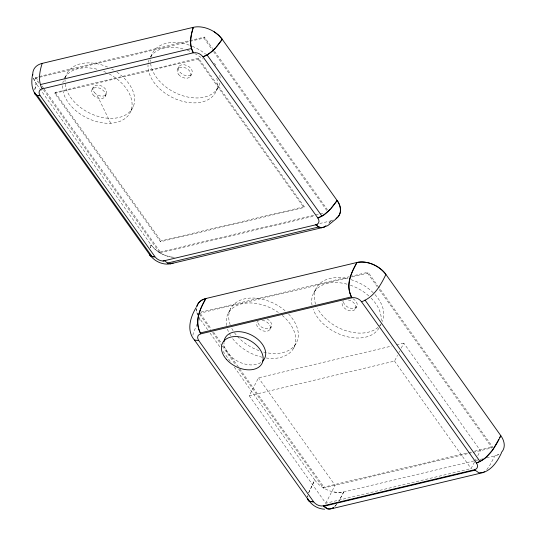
<?xml version="1.0" encoding="UTF-8"?>
<svg xmlns="http://www.w3.org/2000/svg" width="536" height="536" viewBox="0 0 536 536"><rect width="100%" height="100%" fill="white"/><g stroke="black" fill="none" stroke-linecap="round" stroke-linejoin="round"><path stroke-width="0.4" stroke-dasharray="2.68 2.01" d="M196.638 308.602L196.484 310.203L197.516 314.505M192.947 335.201L193.228 333.117L197 324.367M307.731 497.1L307.919 495.72M307.55 497.019L307.758 495.7M34.8 89.525L36.207 83.676A22.244 14.794 27.4 0 1 33.219 77.499M34.82 89.391L36.207 83.676L33.487 77.928M150.274 247.9L150.536 246.908M150.308 247.786L151.092 244.892L36.207 83.676M150.81 245.903L151.092 244.892A22.244 14.8 27.4 0 0 172.853 257.253M308.703 492.785L314.773 480.035L234.306 367.12M308.649 492.718L314.773 480.035A22.237 14.794 27.4 0 0 343.703 491.994L475.345 460.585M342.732 493.931L343.703 491.994L338.799 492.524L333.446 491.914M343.703 491.994L338.96 500.892M38.706 83.04L35.316 78.283L35.832 77.298L38.27 76.715M54.752 93.277L55.181 92.44L198.481 58.25L304.267 206.702L303.832 207.532L160.539 241.729L54.752 93.277L198.045 59.081L198.481 58.25M64.146 79.073L66.323 74.866M92.045 89.552L93.318 87.093M105.069 96.614L106.342 94.162M150.381 57.265L151.842 54.458M130.791 111.307L133.337 106.389M177.557 69.144L178.83 66.692M190.059 41.359L203.901 38.056L204.41 37.071L212.645 48.622M190.582 76.213L191.861 73.754A7.41 4.931 27.4 0 0 184.257 64.756A7.41 4.931 27.4 0 0 179.929 72.126A7.41 4.931 27.4 0 0 191.841 73.787M216.303 90.899L218.849 85.988M160.539 241.729L160.968 240.892L304.267 206.702M43.55 89.834L159.775 252.932L160.284 251.947L323.979 212.886M228.39 313.031L230.942 308.113M270.03 329.305L271.303 326.846M474.461 462.106L471.117 468.565L325.781 503.244L249.193 395.769L258.493 377.833L391.642 346.062M313.908 292.623L316.454 287.711M293.54 348.346L296.086 343.435M352.105 276.898L367.582 273.206L368.091 272.228L377.773 285.815M355.542 308.904L356.815 306.445M380.145 325.834L381.599 323.027M238.708 369.163L323.456 488.082L323.965 487.103L467.298 452.9M249.193 395.769L394.523 361.09L397.498 355.348M398.985 352.48L399.729 351.047M401.216 348.179L403.822 343.154L480.41 450.629L477.81 455.654M325.781 503.244L335.08 485.308L258.493 377.833M474.836 461.389L476.323 458.521M473.1 452.371L492.035 447.855L492.544 446.87L378.262 286.499M341.754 495.847L338.786 501.24M199.164 320.213L199.895 318.82L199.097 317.386M336.467 504.523L333.841 507.163M486.768 469.643L489.73 465.496L494.849 455.928L498.969 454.3M336.729 504.329L334.598 506.795M333.225 219.968L331.161 220.785L328.93 223.21M329.024 223.117L331.161 220.785A22.237 14.794 27.4 0 0 332.434 220.43M39.088 76.521L204.41 37.071M35.316 78.283L189.242 41.553M159.775 252.932L314.511 216.008M319.784 223.499L331.161 220.785M201.134 312.066L349.358 276.697M350.175 276.502L368.091 272.228M198.997 313.439L348.849 277.682M396.513 344.896L403.822 343.154M468.116 452.706L471.372 451.928M474.628 451.151L492.544 446.87M323.456 488.082L468.23 453.536M469.047 453.342L472.491 452.518M476.156 460.391L479.405 459.613M480.216 459.419L482.655 458.836M486.722 457.871L494.849 455.928A22.244 14.8 27.4 0 0 498.44 454.602M174.347 257.287C165.269 256.831 156.599 252.088 151.092 244.892M214.581 51.342L327.416 209.683M203.901 38.056L213.1 50.967M213.589 51.644L327.871 212.022M367.582 273.206L377.264 286.8M379.2 289.52L492.035 447.855M198.045 59.081L303.832 207.532M394.523 361.09L471.117 468.565M55.181 92.44L160.968 240.892M35.832 77.298L38.733 81.378M42.123 86.135L43.577 88.172M44.059 88.855L160.284 251.947M200.477 313.815L211.13 328.762M213.549 332.159L221.301 343.033M223.237 345.753L239.217 368.178M239.699 368.855L323.965 487.103M199.486 314.116L210.621 329.747M212.558 332.461L221.757 345.378M222.246 346.055L235.8 365.083M207.646 329.707L199.895 318.82A22.217 14.78 27.4 0 1 199.084 317.607M210.072 333.111L220.249 347.395M223.157 351.475L230.433 361.679M97.284 95.542L110.664 123.233M260.771 362.591A22.237 14.794 27.4 0 1 237.756 361.284A22.237 14.794 27.4 0 1 223.948 343.08M109.183 73.948A37.064 24.656 27.4 0 1 130.938 110.925A37.064 24.656 27.4 0 1 91.522 119.943A37.064 24.656 27.4 0 1 62.578 84.608M62.859 82.779A37.064 24.656 27.4 0 1 63.328 81.01M64.802 77.727A37.064 24.656 27.4 0 1 98.624 69.653M103.676 71.382A37.064 24.656 27.4 0 1 106.155 72.447M116.928 72.172A37.064 24.656 27.4 0 1 118.443 117.619A37.064 24.656 27.4 0 1 65.111 83.529M65.023 81.586A37.064 24.656 27.4 0 1 65.124 79.697M65.405 77.861A37.064 24.656 27.4 0 1 108.084 67.255M111.736 69.03A37.064 24.656 27.4 0 1 113.505 70.015M216.785 78.256A37.064 24.656 27.4 0 1 185.69 102.048A37.064 24.656 27.4 0 1 148.036 64.829M148.371 62.37A37.064 24.656 27.4 0 1 149.249 59.476M150.623 56.809A37.064 24.656 27.4 0 1 183.5 49.071M187.305 50.27A37.064 24.656 27.4 0 1 191.667 52.039M194.702 53.54A37.064 24.656 27.4 0 1 203.104 59.061M219.767 82.986A37.064 24.656 27.4 0 1 181.892 95.455A37.064 24.656 27.4 0 1 150.583 59.918M151.052 56.863A37.064 24.656 27.4 0 1 189.221 45.131M192.357 46.317A37.064 24.656 27.4 0 1 205.65 54.149M214.407 63.288A37.064 24.656 27.4 0 1 215.727 65.265M219.787 75.348A37.064 24.656 27.4 0 1 220.142 78.624M378.965 328.099A37.064 24.656 27.4 0 1 345.137 336.173A37.064 24.656 27.4 0 1 313.131 309.185M312.032 305.158A37.064 24.656 27.4 0 1 347.817 284.395M350.356 285.192A37.064 24.656 27.4 0 1 368.795 295.899M371.14 298.123A37.064 24.656 27.4 0 1 381.243 320.588M380.513 324.689A37.064 24.656 27.4 0 1 379.347 326.096M378.014 327.382A37.064 24.656 27.4 0 1 346.417 330.873A37.064 24.656 27.4 0 1 317.486 308.321M315.677 304.267A37.064 24.656 27.4 0 1 347.824 278.82M351 279.665A37.064 24.656 27.4 0 1 373.237 292.757M374.992 294.592A37.064 24.656 27.4 0 1 382.336 321.587M282.291 315.449A37.064 24.656 27.4 0 1 294.626 346.068A37.064 24.656 27.4 0 1 265.97 357.961M262.171 357.237A37.064 24.656 27.4 0 1 231.9 337.626M230.581 335.643A37.064 24.656 27.4 0 1 229.421 333.64M228.436 331.617A37.064 24.656 27.4 0 1 227.17 328.24M226.52 325.56A37.064 24.656 27.4 0 1 241.823 303.818A37.064 24.656 27.4 0 1 279.156 313.004M288.616 314.076A37.064 24.656 27.4 0 1 295.396 344.541A37.064 24.656 27.4 0 1 262.808 351.837M259.009 350.645A37.064 24.656 27.4 0 1 234.446 332.709M233.126 330.732A37.064 24.656 27.4 0 1 231.291 327.375M230.165 324.675A37.064 24.656 27.4 0 1 244.369 298.907A37.064 24.656 27.4 0 1 285.829 311.389M262.265 320.287A7.41 4.931 27.4 0 1 270.425 328.206A7.41 4.931 27.4 0 1 260.623 329.801A7.41 4.931 27.4 0 1 258.339 320.923M267.049 318.933A7.41 4.931 27.4 0 1 271.578 326.223A7.41 4.931 27.4 0 1 264.014 328.334A7.41 4.931 27.4 0 1 257.829 321.506M348.279 299.952A7.41 4.931 27.4 0 1 355.911 307.919A7.41 4.931 27.4 0 1 346.29 309.493A7.41 4.931 27.4 0 1 343.522 300.73M353.036 298.786A7.41 4.931 27.4 0 1 356.963 306.156A7.41 4.931 27.4 0 1 349.023 307.744A7.41 4.931 27.4 0 1 343.362 300.723M197.771 315.128A22.217 14.78 27.4 0 1 196.451 309.024M93.143 94.986A7.41 4.931 27.4 0 0 105.056 96.648A7.41 4.931 27.4 0 0 97.472 87.616A7.41 4.931 27.4 0 0 93.143 94.986M94.416 92.534A7.41 4.931 27.4 0 0 106.329 94.189A7.41 4.931 27.4 0 0 98.745 85.164A7.41 4.931 27.4 0 0 94.416 92.534M178.655 74.584A7.41 4.931 27.4 0 0 190.568 76.246A7.41 4.931 27.4 0 0 182.984 67.214A7.41 4.931 27.4 0 0 178.655 74.584"/><path stroke-width="0.8" d="M32.549 74.544C31.282 81.177 31.349 88.413 35.296 94.189L150.174 255.397C154.837 261.474 162.857 265.233 170.522 263.812L321.667 227.746L327.751 225.629L335.864 219.077M216.222 47.081L222.232 39.289A22.244 14.794 27.4 0 0 193.302 27.329L42.156 63.395C39.584 71.61 37.775 80.929 42.177 88.882A7.41 4.931 27.4 0 0 40.193 95.643L155.078 256.858A7.41 4.931 27.4 0 0 164.72 260.844L167.587 263.049L170.522 263.812L173.229 263.029M499.833 437.55L500.798 435.647L385.913 274.432C379.287 265.796 367.884 260.449 356.989 262.473L205.844 298.539L201.724 300.167L198.662 302.78L196.88 306.203M196.102 307.597C190.347 317.145 186.22 330.638 194.454 340.045L309.339 501.261C312.937 505.991 318.672 508.972 324.615 509.2M501.348 453.134C497.522 461.228 492.048 469.523 483.197 472.558L332.059 508.624L327.737 508.865L323.309 505.817A7.41 4.931 27.4 0 1 313.667 501.823L309.339 501.261L307.543 498.487M498.862 439.446L492.483 450.274L485.629 457.757A13.688 6.238 -35.5 0 1 480.43 461.174A25.547 11.638 -35.5 0 1 477.965 462.327L476.437 462.99A7.41 4.931 27.4 0 1 474.447 469.75L323.309 505.817L324.374 506.734M196.732 306.746A22.217 14.78 27.4 0 1 205.837 298.545C199.7 309.031 194.26 322.21 200.766 333.854A7.404 4.925 27.4 0 0 198.782 340.615L313.667 501.83L312.488 501.817A25.547 11.638 -35.5 0 1 310.679 501.689A13.688 6.238 -35.5 0 1 308.066 500.128L307.517 498.205M361.552 301.775C373.78 297.326 380.573 285.534 385.913 274.432A22.237 14.794 27.4 0 0 356.989 262.473C350.839 272.958 345.398 286.144 351.911 297.788A7.397 4.925 27.4 0 1 361.539 301.768L476.437 462.99C488.665 458.535 495.458 446.749 500.798 435.647A22.231 14.787 27.4 0 1 501.274 452.531M205.844 298.539C201.73 306.27 197.121 314.491 197.69 323.55A13.688 8.094 76.6 0 0 198.977 329.647A25.547 15.115 76.6 0 0 200.055 332.266L200.766 333.854L351.911 297.788L351.194 296.207A25.547 15.115 76.6 0 1 350.115 293.587M356.989 262.473C352.876 270.204 348.266 278.425 348.836 287.484A13.688 8.094 76.6 0 0 350.122 293.581M214.152 31.785L218.661 35.255L222.232 39.289L337.111 200.498L331.107 208.296M222.232 39.289C217.294 46.444 211.378 53.734 202.963 56.803A7.41 4.931 27.4 0 0 193.322 52.816L42.177 88.882M336.507 218.112C342.316 214.025 340.909 205.516 337.111 200.498C332.059 207.606 326.324 214.916 317.848 218.018A7.41 4.931 27.4 0 1 315.865 224.778L163.085 261.019M215.311 48.119C211.908 51.905 207.713 54.947 202.963 56.803L317.848 218.018L324.159 214.742L330.196 209.328M332.059 508.624L333.245 507.652M484.39 471.586L483.197 472.558L478.876 472.799L474.454 469.75M317.238 224.236L315.858 224.778C318.324 227.425 322.605 229.08 325.587 226.118M325.922 225.971L324.38 226.956M333.486 507.746L329.975 509.187A13.688 8.094 76.6 0 1 326.116 508.054M40.401 84.567L191.546 48.501L193.322 52.816C188.96 44.937 190.615 35.503 193.302 27.329C191.319 34.157 189.416 41.466 191.546 48.501M167.587 263.049L318.732 226.983L321.667 227.746M200.343 332.923L351.482 296.857M323.925 506.239L475.07 470.173M34.86 92.741L35.296 94.189L37.212 95.428C44.85 95.683 33.708 96.507 34.733 92.728M149.745 253.95L150.174 255.397L152.097 256.644C159.728 256.898 148.593 257.722 149.611 253.943M194.454 340.045L198.782 340.615M315.858 224.778L318.732 226.983M207.037 54.907L321.915 216.122M365.016 300.053L479.901 461.268M37.212 95.428L152.097 256.644M223.988 341.961A22.237 14.794 27.4 0 1 251.203 334.94A22.237 14.794 27.4 0 1 262.526 361.231M337.111 200.498A22.237 14.794 27.4 0 1 335.791 218.842M32.797 75.06A22.244 14.794 27.4 0 1 42.156 63.395M326.116 508.074A25.547 15.115 76.6 0 1 324.374 506.721M226.333 359.254A22.237 14.794 27.4 0 0 261.937 363.616A22.237 14.794 27.4 0 0 238.587 336.749A22.237 14.794 27.4 0 0 226.333 359.254"/></g></svg>
